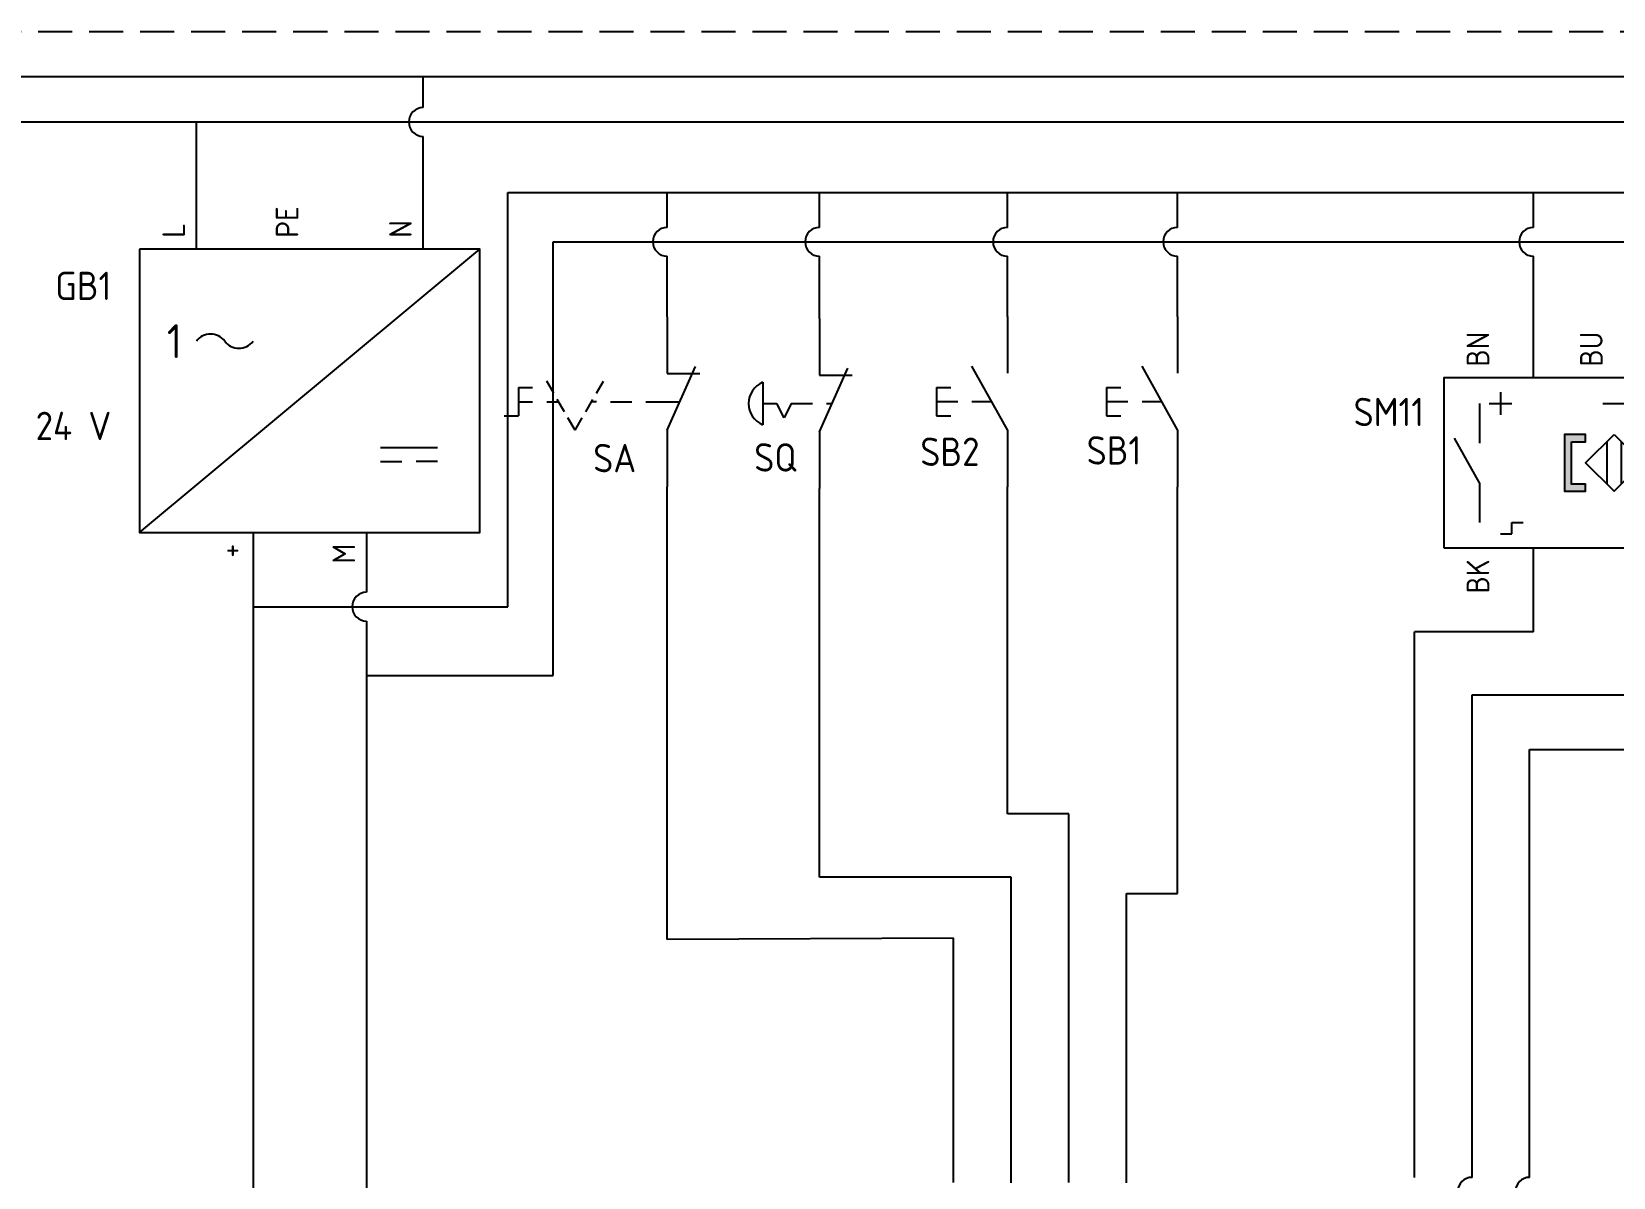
# Model space of a CAD drawing. Header units: millimetres. Extents: x 367 to 1026, y -455 to 11.
# Drawn here: x 443.2 to 582.7, y -183.3 to -82.2 of the extents above; entities that cross this region are included whole.
import ezdxf
from ezdxf.enums import TextEntityAlignment as Align

# ---------------------------------------------------------------- set-up
doc = ezdxf.new("R2010")
doc.units = ezdxf.units.MM
doc.header["$LTSCALE"] = 6
doc.linetypes.add('DASHED', pattern=[0.75, 0.5, -0.25])
for name, color, linetype in [('DESC', 1, 'Continuous'), ('RED_2.5mm^2', 1, 'Continuous'), ('SYMS', 7, 'Continuous'), ('TAGS', 51, 'Continuous'), ('TAN_6.0mm^2', 31, 'Continuous'), ('TERMS', 4, 'Continuous'), ('YEL_14_THHN', 2, 'Continuous')]:
    doc.layers.add(name, color=color, linetype=linetype)
doc.styles.add('WD_IEC', font='isocp2.shx', dxfattribs={"width": 0.9, "height": 4})

# ---------------------------------------------------------------- blocks, each defined once
blk = doc.blocks.new('VPW1_1PH')
for p, q in [((-5, -25), (25, 0)), ((16.25, -17.5), (21.25, -17.5)), ((16.25, -18.75), (18.125, -18.75)), ((21.25, -18.75), (19.375, -18.75))]:
    blk.add_line(p, q)
blk.add_lwpolyline([(-5, 0), (-5, -25), (25, -25), (25, 0)], close=True)
for centre, start, end in [((1.25, -9.0625), 36.869898, 143.130102), ((3.75, -7.1875), 216.869898, 323.130102)]:
    blk.add_arc(centre, 1.5625, start, end)
at = {"style": 'WD_IEC'}
blk.add_text('1', height=3, dxfattribs=at).set_placement((-1.25, -8.125), align=Align.MIDDLE_RIGHT)
for tag, p in [('TERM01', (-1, 1)), ('TERM02', (9, 1)), ('TERM03', (19, 1))]:
    blk.add_attdef(tag, p, '', height=2, rotation=90, dxfattribs=at)
for tag, p in [('INST', (-7.5, 2.5)), ('LOC', (-7.5, -1)), ('TAG1', (-7.5, -4.5)), ('RATING1', (-7.5, -9)), ('XREF', (-7.5, -13)), ('DESC1', (-7.5, -16.85)), ('DESC2', (-7.5, -20.35)), ('DESC3', (-7.5, -23.85))]:
    blk.add_attdef(tag, text='', height=2.5, dxfattribs=at).set_placement(p, align=Align.RIGHT)
at = {"style": 'WD_IEC', "flags": 1}
for tag, p, height in [('X2TERM01', (0, 0), 0.32), ('X2TERM02', (10, 0), 0.32), ('X2TERM03', (20, 0), 0.32), ('MFG', (27.75, -1), 1.5), ('CAT', (27.75, -3.5), 1.5), ('ASSYCODE', (26, -21.5), 1), ('FAMILY', (26, -23), 1), ('CATDESC', (26, -24.5), 1), ('X8TERM04', (5, -25), 0.32), ('X8TERM05', (15, -25), 0.32)]:
    blk.add_attdef(tag, p, '', height=height, dxfattribs=at)
at = {"style": 'WD_IEC'}
for tag, p in [('TERM04', (4, -26)), ('TERM05', (14, -26))]:
    blk.add_attdef(tag, text='', height=2, rotation=90, dxfattribs=at).set_placement(p, align=Align.RIGHT)
blk = doc.blocks.new('VPB11')
for p, q in [((0, 7.5), (0, 2.5)), ((0, -2.5), (-3.125, 3.125)), ((-6.25, 1.25), (-6.25, -1.25)), ((-6.25, 1.25), (-5, 1.25)), ((-6.25, 0), (-4.375, 0)), ((-3.125, 0), (-1.389, 0)), ((-6.25, -1.25), (-5, -1.25)), ((0, -2.5), (0, -7.5))]:
    blk.add_line(p, q)
at = {"style": 'WD_IEC'}
for tag, p in [('INST', (-8, 10.25)), ('LOC', (-8, 6.75)), ('TAG1', (-8, 3.25)), ('DESC1', (-8, -10.35)), ('DESC2', (-8, -13.85)), ('DESC3', (-8, -17.35))]:
    blk.add_attdef(tag, text='', height=2.5, dxfattribs=at).set_placement(p, align=Align.RIGHT)
blk.add_attdef('TERM01', text='', height=2, rotation=90, dxfattribs=at).set_placement((-1, 7.5), align=Align.RIGHT)
at = {"style": 'WD_IEC', "flags": 1}
for tag, p, height in [('X2TERM01', (0, 7.5), 0.32), ('CONTACT', (0.5, 4.5), 1), ('COMMON', (1.75, 3.25), 1), ('X1LINK', (0, 0), 0.32), ('ASSYCODE', (1, -4), 1), ('FAMILY', (1, -5.5), 1), ('CATDESC', (1, -7), 1), ('X8TERM02', (0, -7.5), 0.32)]:
    blk.add_attdef(tag, p, '', height=height, dxfattribs=at)
at = {"style": 'WD_IEC', "flags": 9}
for tag, p in [('MFG', (-8.5, -0.25)), ('CAT', (-8.5, -2.75))]:
    blk.add_attdef(tag, text='', height=1.5, dxfattribs=at).set_placement(p, align=Align.RIGHT)
at = {"style": 'WD_IEC'}
blk.add_attdef('TERM02', (-1, -7.5), '', height=2, rotation=90, dxfattribs=at)
at = {"lineweight": 15, "style": 'WD_IEC'}
blk.add_attdef('XREF', text='', height=2.5, dxfattribs=at).set_placement((-8, -6.35), align=Align.RIGHT)
blk = doc.blocks.new('VPX11M3')
for p, q in [((0, 6.25), (0, 4.25)), ((-1.875, 5.25), (-1.875, 1.75)), ((-1, 5.25), (1, 5.25)), ((9, 5.25), (11, 5.25)), ((-1.875, -1.75), (-4.0625, 2.1875)), ((9.375, 1.875), (9.375, -1.875)), ((10.625, 1.875), (10.625, -1.875)), ((-1.875, -1.75), (-1.875, -5.25)), ((1, -6.25), (1, -5.25)), ((1, -5.25), (2, -5.25)), ((0, -6.25), (1, -6.25))]:
    blk.add_line(p, q)
for points in [[(-5, -7.5), (15, -7.5), (15, 7.5), (-5, 7.5)], [(6.25, 1.875), (7.5, 1.875), (7.5, 2.5), (5.625, 2.5), (5.625, -2.5), (7.5, -2.5), (7.5, -1.875), (6.25, -1.875)], [(10, 2.5), (12.5, 0), (10, -2.5), (7.5, 0)]]:
    blk.add_lwpolyline(points, close=True)
for points in [[(5.625, 2.5), (5.625, 1.875), (7.5, 2.5), (7.5, 1.875)], [(5.625, 1.875), (5.625, -1.875), (6.25, 1.875), (6.25, -1.875)], [(5.625, -1.875), (5.625, -2.5), (7.5, -1.875), (7.5, -2.5)]]:
    blk.add_solid(points)
at = {"style": 'WD_IEC'}
for tag, p in [('TERM02', (-1, 8.5)), ('TERM03', (9, 8.5))]:
    blk.add_attdef(tag, p, '', height=2, rotation=90, dxfattribs=at)
for tag, p in [('INST', (-6.75, 10.25)), ('LOC', (-6.75, 6.75)), ('TAG1', (-6.75, 3.25)), ('DESC1', (-6.75, -5.2)), ('DESC2', (-6.75, -8.7)), ('DESC3', (-6.75, -12.2))]:
    blk.add_attdef(tag, text='', height=2.5, dxfattribs=at).set_placement(p, align=Align.RIGHT)
at = {"style": 'WD_IEC', "flags": 1}
for tag, p, height in [('X2TERM02', (0, 7.5), 0.32), ('X2TERM03', (10, 7.5), 0.32), ('MFG', (17.75, 6.5), 1.5), ('CAT', (17.75, 4), 1.5), ('ASSYCODE', (16, -4), 1), ('FAMILY', (16, -5.5), 1), ('CATDESC', (16, -7), 1), ('X8TERM01', (0, -7.5), 0.32)]:
    blk.add_attdef(tag, p, '', height=height, dxfattribs=at)
at = {"lineweight": 15, "style": 'WD_IEC'}
for tag, p in [('XREF', (-6.75, -1.35)), ('WDTAGALT', (-6.75, -15.125))]:
    blk.add_attdef(tag, text='', height=2.5, dxfattribs=at).set_placement(p, align=Align.RIGHT)
at = {"style": 'WD_IEC'}
blk.add_attdef('TERM01', text='', height=2, rotation=90, dxfattribs=at).set_placement((-1, -8.5), align=Align.RIGHT)
blk = doc.blocks.new('VSS12NL')
for p, q in [((0, 7.5), (0, 2.5)), ((0, -2.5), (2.5, 3.12)), ((-10, 0.75), (-10.62, 1.83)), ((-6.25, 0.75), (-5.62, 1.83)), ((0, 2.5), (2.87, 2.5)), ((-13.12, 1.25), (-11.88, 1.25)), ((-13.12, 1.25), (-13.12, -1.25)), ((-13.12, 0), (-11.88, 0)), ((-10.62, 0), (-9.57, 0)), ((-9.06, -0.88), (-9.69, 0.21)), ((-7.19, -0.88), (-6.56, 0.21)), ((-6.25, 0), (-6.68, 0)), ((-5, 0), (-3.12, 0)), ((-1.88, 0), (1.11, 0)), ((-14.38, -1.25), (-13.12, -1.25)), ((-8.12, -2.5), (-8.75, -1.42)), ((-8.12, -2.5), (-7.5, -1.42)), ((0, -2.5), (0, -7.5))]:
    blk.add_line(p, q)
at = {"style": 'WD_IEC'}
for tag, p in [('INST', (-15.5, 9.25)), ('LOC', (-15.5, 6.25)), ('TAG1', (-15.5, 3.25)), ('DESC1', (-15.5, -9.35)), ('DESC2', (-15.5, -12.35)), ('DESC3', (-15.5, -15.35))]:
    blk.add_attdef(tag, text='', height=2.5, dxfattribs=at).set_placement(p, align=Align.RIGHT)
at = {"style": 'WD_IEC', "flags": 8}
for tag, p in [('POS1', (-10.62, 3.5)), ('POS2', (-5.62, 3.5))]:
    blk.add_attdef(tag, text='', height=2, rotation=90, dxfattribs=at).set_placement(p, align=Align.MIDDLE_LEFT)
at = {"style": 'WD_IEC'}
blk.add_attdef('TERM01', text='', height=2, rotation=90, dxfattribs=at).set_placement((-1, 7.5), align=Align.RIGHT)
at = {"style": 'WD_IEC', "flags": 1}
for tag, p, height in [('X2TERM01', (0, 7.5), 0.32), ('CONTACT', (0.5, 4.5), 1), ('COMMON', (1.75, 3.25), 1), ('X1LINK', (2, 0), 0.32), ('X8TERM02', (0, -7.5), 0.32), ('ASSYCODE', (1, -9), 1), ('FAMILY', (1, -10.5), 1), ('CATDESC', (1, -12), 1)]:
    blk.add_attdef(tag, p, '', height=height, dxfattribs=at)
at = {"style": 'WD_IEC', "flags": 9}
for tag, p in [('MFG', (-16, -0.25)), ('CAT', (-16, -2.75))]:
    blk.add_attdef(tag, text='', height=1.5, dxfattribs=at).set_placement(p, align=Align.RIGHT)
at = {"style": 'WD_IEC'}
blk.add_attdef('TERM02', (-1, -7.5), '', height=2, rotation=90, dxfattribs=at)
at = {"lineweight": 15, "style": 'WD_IEC'}
blk.add_attdef('XREF', text='', height=2.5, dxfattribs=at).set_placement((-15.5, -6.35), align=Align.RIGHT)
blk.add_attdef('STATE', (1.25, -6.35), '', height=2.5, dxfattribs=at)
blk = doc.blocks.new('VPB12ML')
for p, q in [((0, 7.5), (0, 2.5)), ((0, -2.5), (2.5, 3.125)), ((-5, 1.875), (-5, -1.875)), ((0, 2.5), (2.8678, 2.5)), ((-5, 0), (-3.75, 0)), ((-3.125, -1.25), (-3.75, 0)), ((-2.5, 0), (-3.125, -1.25)), ((-2.5, 0), (-0.625, 0)), ((0.625, 0), (1.11111, 0)), ((0, -2.5), (0, -7.5))]:
    blk.add_line(p, q)
blk.add_arc((-4.21875, 0), 2.03125, 112.6198649, 247.3801351)
at = {"style": 'WD_IEC'}
for tag, p in [('INST', (-8, 10.25)), ('LOC', (-8, 6.75)), ('TAG1', (-8, 3.25)), ('DESC1', (-8, -10.35)), ('DESC2', (-8, -13.85)), ('DESC3', (-8, -17.35))]:
    blk.add_attdef(tag, text='', height=2.5, dxfattribs=at).set_placement(p, align=Align.RIGHT)
blk.add_attdef('TERM01', text='', height=2, rotation=90, dxfattribs=at).set_placement((-1, 7.5), align=Align.RIGHT)
at = {"style": 'WD_IEC', "flags": 1}
for tag, p, height in [('X2TERM01', (0, 7.5), 0.32), ('CONTACT', (0.5, 4.5), 1), ('COMMON', (1.75, 3.25), 1), ('X1LINK', (1.5, 0), 0.32), ('ASSYCODE', (1, -4), 1), ('FAMILY', (1, -5.5), 1), ('CATDESC', (1, -7), 1), ('X8TERM02', (0, -7.5), 0.32)]:
    blk.add_attdef(tag, p, '', height=height, dxfattribs=at)
at = {"style": 'WD_IEC', "flags": 9}
for tag, p in [('MFG', (-8.5, -0.25)), ('CAT', (-8.5, -2.75))]:
    blk.add_attdef(tag, text='', height=1.5, dxfattribs=at).set_placement(p, align=Align.RIGHT)
at = {"style": 'WD_IEC'}
blk.add_attdef('TERM02', (-1, -7.5), '', height=2, rotation=90, dxfattribs=at)
at = {"lineweight": 15, "style": 'WD_IEC'}
blk.add_attdef('XREF', text='', height=2.5, dxfattribs=at).set_placement((-8, -6.35), align=Align.RIGHT)

msp = doc.modelspace()

# ---------------------------------------------------------------- linework, layer by layer
at = {"layer": 'RED_2.5mm^2', "color": 5}
msp.add_line((425.24, -86.19), (819.97, -86.19), dxfattribs=at)
at = {"layer": 'RED_2.5mm^2'}
for p, q in [((477.77, -88.92), (477.77, -86.19)), ((425.24, -90.19), (819.97, -90.19)), ((457.77, -101.4), (457.77, -90.19)), ((477.77, -101.4), (477.77, -91.46)), ((485.23, -132.95), (485.23, -96.42)), ((485.23, -96.42), (983.77, -96.42)), ((499.29, -99.49), (499.29, -96.42)), ((512.72, -99.49), (512.72, -96.42)), ((529.29, -99.49), (529.29, -96.42)), ((544.29, -99.49), (544.29, -96.42)), ((575.68, -99.49), (575.68, -96.42)), ((499.29, -107.37), (499.29, -102.03)), ((512.72, -107.53), (512.72, -102.03)), ((529.29, -107.36), (529.29, -102.03)), ((544.29, -107.36), (544.29, -102.03)), ((575.68, -112.8), (575.68, -102.03)), ((462.77, -126.4), (462.77, -132.95)), ((462.77, -132.95), (485.23, -132.95)), ((462.77, -132.95), (462.77, -288.51)), ((534.7, -183.73), (534.7, -151.23)), ((529.62, -183.76), (529.62, -156.8)), ((539.78, -183.76), (539.78, -158.25)), ((524.54, -183.73), (524.54, -162.18))]:
    msp.add_line(p, q, dxfattribs=at)
at = {"layer": 'RED_2.5mm^2', "color": 1}
for p, q in [((565.18, -183.29), (565.18, -135.16)), ((570.26, -183.29), (570.26, -140.72)), ((575.34, -183.29), (575.34, -145.55)), ((534.7, -151.23), (529.29, -151.23)), ((529.62, -156.8), (512.72, -156.8)), ((539.78, -158.25), (544.29, -158.25)), ((524.54, -162.18), (499.29, -162.31))]:
    msp.add_line(p, q, dxfattribs=at)
at = {"layer": 'RED_2.5mm^2'}
for centre in [(477.77, -90.19), (499.29, -100.76), (512.72, -100.76), (529.29, -100.76), (544.29, -100.76), (575.68, -100.76)]:
    msp.add_arc(centre, 1.27, 90, 270, dxfattribs=at)
at = {"layer": 'RED_2.5mm^2', "color": 1}
for centre in [(570.26, -184.56), (575.34, -184.56)]:
    msp.add_arc(centre, 1.27, 90, 270, dxfattribs=at)
at = {"layer": 'TAGS', "color": 3, "linetype": 'DASHED'}
msp.add_line((425.82, -82.22), (819.97, -82.22), dxfattribs=at)
at = {"layer": 'TAN_6.0mm^2', "color": 250, "linetype": 'Continuous'}
for p, q in [((489.24, -131.31), (489.24, -100.76)), ((489.24, -100.76), (983.11, -100.76)), ((472.77, -126.4), (472.77, -131.68)), ((489.24, -139.03), (489.24, -131.31)), ((472.77, -134.22), (472.77, -184.56)), ((472.77, -139.03), (489.24, -139.03))]:
    msp.add_line(p, q, dxfattribs=at)
msp.add_arc((472.77, -132.95), 1.27, 90, 270, dxfattribs=at)
at = {"layer": 'YEL_14_THHN', "color": 1}
for p, q in [((499.29, -162.31), (499.29, -122.37)), ((512.72, -156.8), (512.72, -122.53)), ((529.29, -151.23), (529.29, -122.36)), ((544.29, -158.25), (544.29, -122.36)), ((575.68, -135.16), (575.68, -127.8)), ((575.68, -135.16), (565.18, -135.16)), ((570.26, -140.72), (605.68, -140.72)), ((575.34, -145.55), (633.18, -145.55))]:
    msp.add_line(p, q, dxfattribs=at)

# ---------------------------------------------------------------- block references
at = {"layer": 'SYMS'}
ref = msp.add_blockref('VPW1_1PH', (457.77, -101.4), dxfattribs=at)
ref.add_attrib('TERM05', 'M', dxfattribs={"layer": 'TERMS', "height": 2, "rotation": 90, "style": 'WD_IEC'}).set_placement((471.77, -127.4), align=Align.RIGHT)
ref.add_attrib('TERM04', '+', dxfattribs={"layer": 'TERMS', "height": 2, "rotation": 90, "style": 'WD_IEC'}).set_placement((461.77, -127.4), align=Align.RIGHT)
ref.add_attrib('TERM03', 'N', (476.77, -100.4), dxfattribs={"layer": 'TERMS', "height": 2, "rotation": 90, "style": 'WD_IEC'})
ref.add_attrib('TERM02', 'PE', (466.77, -100.4), dxfattribs={"layer": 'TERMS', "height": 2, "rotation": 90, "style": 'WD_IEC'})
ref.add_attrib('TERM01', 'L', (456.77, -100.4), dxfattribs={"layer": 'TERMS', "height": 2, "rotation": 90, "style": 'WD_IEC'})
ref.add_attrib('DESC1', '24 V', dxfattribs={"layer": 'DESC', "height": 2.5, "style": 'WD_IEC'}).set_placement((450.27, -118.25), align=Align.RIGHT)
ref.add_attrib('TAG1', 'GB1', dxfattribs={"layer": 'TAGS', "height": 2.5, "style": 'WD_IEC'}).set_placement((450.27, -105.9), align=Align.RIGHT)
ref = msp.add_blockref('VSS12NL', (499.29, -114.87), dxfattribs=at)
ref.add_attrib('TAG1', 'SA', dxfattribs={"layer": 'TAGS', "height": 2.5, "style": 'WD_IEC'}).set_placement((496.56, -121.09), align=Align.RIGHT)
ref = msp.add_blockref('VPB11', (529.29, -114.86), dxfattribs=at)
ref.add_attrib('TAG1', 'SB2', dxfattribs={"layer": 'TAGS', "height": 2.5, "style": 'WD_IEC'}).set_placement((526.83, -120.53), align=Align.RIGHT)
ref = msp.add_blockref('VPB11', (544.29, -114.86), dxfattribs=at)
ref.add_attrib('TAG1', 'SB1', dxfattribs={"layer": 'TAGS', "height": 2.5, "style": 'WD_IEC'}).set_placement((541.09, -120.41), align=Align.RIGHT)
ref = msp.add_blockref('VPB12ML', (512.72, -115.03), dxfattribs=at)
ref.add_attrib('TAG1', 'SQ', dxfattribs={"layer": 'TAGS', "height": 2.5, "style": 'WD_IEC'}).set_placement((510.7, -121.03), align=Align.RIGHT)
ref = msp.add_blockref('VPX11M3', (572.78, -120.27), dxfattribs=at)
ref.add_attrib('TERM03', 'BU', (581.78, -111.77), dxfattribs={"layer": 'TERMS', "height": 2, "rotation": 90, "style": 'WD_IEC'})
ref.add_attrib('TERM02', 'BN', (571.78, -111.77), dxfattribs={"layer": 'TERMS', "height": 2, "rotation": 90, "style": 'WD_IEC'})
ref.add_attrib('TERM01', 'BK', dxfattribs={"layer": 'TERMS', "height": 2, "rotation": 90, "style": 'WD_IEC'}).set_placement((571.78, -128.77), align=Align.RIGHT)
ref.add_attrib('TAG1', 'SM11', dxfattribs={"layer": 'TAGS', "height": 2.5, "style": 'WD_IEC'}).set_placement((566.03, -117.02), align=Align.RIGHT)

doc.saveas('drawing.dxf')
